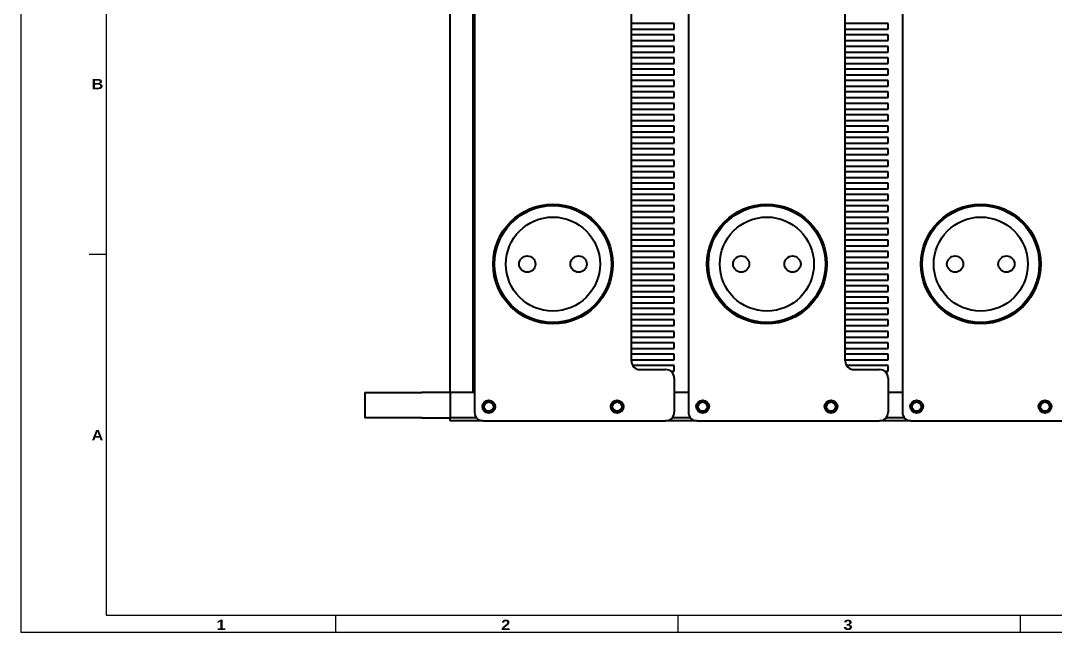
# Model space of a CAD drawing. Header units: millimetres. Extents: x 12 to 1415, y 12 to 997.
# Drawn here: x 11.9 to 374.7, y 11.9 to 226.5 of the extents above; entities that cross this region are included whole.
import ezdxf

# ---------------------------------------------------------------- set-up
doc = ezdxf.new("R2010")
doc.units = ezdxf.units.MM
doc.header["$LTSCALE"] = 1.2
doc.layers.get('0').update_dxf_attribs({"lineweight": 25})
for name, color, linetype, lineweight in [('Default', 7, 'Continuous', 25), ('가시적인 것(ISO)', 7, 'Continuous', 40), ('가시적인 좁은 것(ISO)', 7, 'Continuous', 35)]:
    doc.layers.add(name, color=color, linetype=linetype, lineweight=lineweight)
doc.styles.get("Standard").update_dxf_attribs({"font": 'txt.shx'})

# ---------------------------------------------------------------- blocks, each defined once
blk = doc.blocks.new('경계 A0_테크윈승압기_도면경계')
at = {"layer": 'Default', "color": 7, "linetype": 'Continuous'}
for p, q in [((9.95, 830.9), (9.95, 9.9)), ((34.95, 825.9), (34.95, 14.9)), ((34.95, 120.4), (29.95, 120.4)), ((34.95, 14.9), (1173.95, 14.9)), ((101.95, 14.9), (101.95, 9.9)), ((201.95, 14.9), (201.95, 9.9)), ((301.95, 14.9), (301.95, 9.9)), ((9.95, 9.9), (1178.95, 9.9))]:
    blk.add_line(p, q, dxfattribs=at)
at = {"layer": 'Default', "color": 7, "char_height": 3, "attachment_point": 1, "line_spacing_factor": 0.498}
for s, insert in [('\\f돋움체|b0|i0;\\H3.0000;{\\fArial Black|b0|i0;\\H3.0000;\\fArial Black|b0|i0;\\H3.0000;\\fArial Black|b0|i0;\\H3.0000;B}', (30.65, 171.7)), ('\\f돋움체|b0|i0;\\H3.0000;{\\fArial Black|b0|i0;\\H3.0000;\\fArial Black|b0|i0;\\H3.0000;\\fArial Black|b0|i0;\\H3.0000;A}', (30.65, 69.02)), ('\\f돋움체|b0|i0;\\H3.0000;{\\fArial Black|b0|i0;\\H3.0000;\\fArial Black|b0|i0;\\H3.0000;\\fArial Black|b0|i0;\\H3.0000;1}', (67.17, 13.58)), ('\\f돋움체|b0|i0;\\H3.0000;{\\fArial Black|b0|i0;\\H3.0000;\\fArial Black|b0|i0;\\H3.0000;\\fArial Black|b0|i0;\\H3.0000;2}', (150.34, 13.59)), ('\\f돋움체|b0|i0;\\H3.0000;{\\fArial Black|b0|i0;\\H3.0000;\\fArial Black|b0|i0;\\H3.0000;\\fArial Black|b0|i0;\\H3.0000;3}', (250.34, 13.59))]:
    blk.add_mtext(s, dxfattribs=dict(at, insert=insert))

msp = doc.modelspace()

# ---------------------------------------------------------------- linework, layer by layer
at = {"layer": '가시적인 것(ISO)'}
for p, q in [((171.06, 487.88), (171.06, 89.08)), ((246.06, 487.88), (246.06, 89.08)), ((321.06, 487.88), (321.06, 89.08)), ((162.56, 96.08), (162.56, 481.88)), ((170.56, 96.08), (170.56, 481.88)), ((226.06, 107.08), (226.06, 464.88)), ((301.06, 107.08), (301.06, 464.88)), ((241.06, 225.48), (226.06, 225.48)), ((241.06, 223.48), (241.06, 225.48)), ((316.06, 225.48), (301.06, 225.48)), ((316.06, 223.48), (316.06, 225.48)), ((226.06, 223.48), (241.06, 223.48)), ((241.06, 221.48), (226.06, 221.48)), ((241.06, 219.48), (241.06, 221.48)), ((301.06, 223.48), (316.06, 223.48)), ((316.06, 221.48), (301.06, 221.48)), ((316.06, 219.48), (316.06, 221.48)), ((226.06, 219.48), (241.06, 219.48)), ((301.06, 219.48), (316.06, 219.48)), ((241.06, 217.48), (226.06, 217.48)), ((226.06, 215.48), (241.06, 215.48)), ((241.06, 215.48), (241.06, 217.48)), ((316.06, 217.48), (301.06, 217.48)), ((301.06, 215.48), (316.06, 215.48)), ((316.06, 215.48), (316.06, 217.48)), ((241.06, 213.48), (226.06, 213.48)), ((226.06, 211.48), (241.06, 211.48)), ((241.06, 211.48), (241.06, 213.48)), ((316.06, 213.48), (301.06, 213.48)), ((301.06, 211.48), (316.06, 211.48)), ((316.06, 211.48), (316.06, 213.48)), ((241.06, 209.48), (226.06, 209.48)), ((226.06, 207.48), (241.06, 207.48)), ((241.06, 207.48), (241.06, 209.48)), ((316.06, 209.48), (301.06, 209.48)), ((301.06, 207.48), (316.06, 207.48)), ((316.06, 207.48), (316.06, 209.48)), ((241.06, 205.48), (226.06, 205.48)), ((226.06, 203.48), (241.06, 203.48)), ((241.06, 203.48), (241.06, 205.48)), ((316.06, 205.48), (301.06, 205.48)), ((301.06, 203.48), (316.06, 203.48)), ((316.06, 203.48), (316.06, 205.48)), ((241.06, 201.48), (226.06, 201.48)), ((241.06, 199.48), (241.06, 201.48)), ((316.06, 201.48), (301.06, 201.48)), ((316.06, 199.48), (316.06, 201.48)), ((226.06, 199.48), (241.06, 199.48)), ((241.06, 197.48), (226.06, 197.48)), ((241.06, 195.48), (241.06, 197.48)), ((301.06, 199.48), (316.06, 199.48)), ((316.06, 197.48), (301.06, 197.48)), ((316.06, 195.48), (316.06, 197.48)), ((226.06, 195.48), (241.06, 195.48)), ((241.06, 193.48), (226.06, 193.48)), ((241.06, 191.48), (241.06, 193.48)), ((301.06, 195.48), (316.06, 195.48)), ((316.06, 193.48), (301.06, 193.48)), ((316.06, 191.48), (316.06, 193.48)), ((226.06, 191.48), (241.06, 191.48)), ((241.06, 189.48), (226.06, 189.48)), ((241.06, 187.48), (241.06, 189.48)), ((301.06, 191.48), (316.06, 191.48)), ((316.06, 189.48), (301.06, 189.48)), ((316.06, 187.48), (316.06, 189.48)), ((226.06, 187.48), (241.06, 187.48)), ((241.06, 185.48), (226.06, 185.48)), ((241.06, 183.48), (241.06, 185.48)), ((301.06, 187.48), (316.06, 187.48)), ((316.06, 185.48), (301.06, 185.48)), ((316.06, 183.48), (316.06, 185.48)), ((226.06, 183.48), (241.06, 183.48)), ((241.06, 181.48), (226.06, 181.48)), ((241.06, 179.48), (241.06, 181.48)), ((301.06, 183.48), (316.06, 183.48)), ((316.06, 181.48), (301.06, 181.48)), ((316.06, 179.48), (316.06, 181.48)), ((226.06, 179.48), (241.06, 179.48)), ((301.06, 179.48), (316.06, 179.48)), ((241.06, 177.48), (226.06, 177.48)), ((226.06, 175.48), (241.06, 175.48)), ((241.06, 175.48), (241.06, 177.48)), ((316.06, 177.48), (301.06, 177.48)), ((301.06, 175.48), (316.06, 175.48)), ((316.06, 175.48), (316.06, 177.48)), ((241.06, 173.48), (226.06, 173.48)), ((226.06, 171.48), (241.06, 171.48)), ((241.06, 171.48), (241.06, 173.48)), ((316.06, 173.48), (301.06, 173.48)), ((301.06, 171.48), (316.06, 171.48)), ((316.06, 171.48), (316.06, 173.48)), ((241.06, 169.48), (226.06, 169.48)), ((226.06, 167.48), (241.06, 167.48)), ((241.06, 167.48), (241.06, 169.48)), ((316.06, 169.48), (301.06, 169.48)), ((301.06, 167.48), (316.06, 167.48)), ((316.06, 167.48), (316.06, 169.48)), ((241.06, 165.48), (226.06, 165.48)), ((226.06, 163.48), (241.06, 163.48)), ((241.06, 163.48), (241.06, 165.48)), ((316.06, 165.48), (301.06, 165.48)), ((301.06, 163.48), (316.06, 163.48)), ((316.06, 163.48), (316.06, 165.48)), ((241.06, 161.48), (226.06, 161.48)), ((241.06, 159.48), (241.06, 161.48)), ((316.06, 161.48), (301.06, 161.48)), ((316.06, 159.48), (316.06, 161.48)), ((226.06, 159.48), (241.06, 159.48)), ((241.06, 157.48), (226.06, 157.48)), ((241.06, 155.48), (241.06, 157.48)), ((301.06, 159.48), (316.06, 159.48)), ((316.06, 157.48), (301.06, 157.48)), ((316.06, 155.48), (316.06, 157.48)), ((226.06, 155.48), (241.06, 155.48)), ((241.06, 153.48), (226.06, 153.48)), ((241.06, 151.48), (241.06, 153.48)), ((301.06, 155.48), (316.06, 155.48)), ((316.06, 153.48), (301.06, 153.48)), ((316.06, 151.48), (316.06, 153.48)), ((226.06, 151.48), (241.06, 151.48)), ((241.06, 149.48), (226.06, 149.48)), ((241.06, 147.48), (241.06, 149.48)), ((301.06, 151.48), (316.06, 151.48)), ((316.06, 149.48), (301.06, 149.48)), ((316.06, 147.48), (316.06, 149.48)), ((226.06, 147.48), (241.06, 147.48)), ((241.06, 145.48), (226.06, 145.48)), ((241.06, 143.48), (241.06, 145.48)), ((301.06, 147.48), (316.06, 147.48)), ((316.06, 145.48), (301.06, 145.48)), ((316.06, 143.48), (316.06, 145.48)), ((226.06, 143.48), (241.06, 143.48)), ((241.06, 141.48), (226.06, 141.48)), ((241.06, 139.48), (241.06, 141.48)), ((301.06, 143.48), (316.06, 143.48)), ((316.06, 141.48), (301.06, 141.48)), ((316.06, 139.48), (316.06, 141.48)), ((226.06, 139.48), (241.06, 139.48)), ((301.06, 139.48), (316.06, 139.48)), ((241.06, 137.48), (226.06, 137.48)), ((226.06, 135.48), (241.06, 135.48)), ((241.06, 135.48), (241.06, 137.48)), ((316.06, 137.48), (301.06, 137.48)), ((301.06, 135.48), (316.06, 135.48)), ((316.06, 135.48), (316.06, 137.48)), ((241.06, 133.48), (226.06, 133.48)), ((226.06, 131.48), (241.06, 131.48)), ((241.06, 131.48), (241.06, 133.48)), ((316.06, 133.48), (301.06, 133.48)), ((301.06, 131.48), (316.06, 131.48)), ((316.06, 131.48), (316.06, 133.48)), ((241.06, 129.48), (226.06, 129.48)), ((226.06, 127.48), (241.06, 127.48)), ((241.06, 127.48), (241.06, 129.48)), ((316.06, 129.48), (301.06, 129.48)), ((301.06, 127.48), (316.06, 127.48)), ((316.06, 127.48), (316.06, 129.48)), ((241.06, 125.48), (226.06, 125.48)), ((226.06, 123.48), (241.06, 123.48)), ((241.06, 123.48), (241.06, 125.48)), ((316.06, 125.48), (301.06, 125.48)), ((301.06, 123.48), (316.06, 123.48)), ((316.06, 123.48), (316.06, 125.48)), ((241.06, 121.48), (226.06, 121.48)), ((241.06, 119.48), (241.06, 121.48)), ((316.06, 121.48), (301.06, 121.48)), ((316.06, 119.48), (316.06, 121.48)), ((226.06, 119.48), (241.06, 119.48)), ((241.06, 117.48), (226.06, 117.48)), ((241.06, 115.48), (241.06, 117.48)), ((301.06, 119.48), (316.06, 119.48)), ((316.06, 117.48), (301.06, 117.48)), ((316.06, 115.48), (316.06, 117.48)), ((226.06, 115.48), (241.06, 115.48)), ((241.06, 113.48), (226.06, 113.48)), ((241.06, 111.48), (241.06, 113.48)), ((301.06, 115.48), (316.06, 115.48)), ((316.06, 113.48), (301.06, 113.48)), ((316.06, 111.48), (316.06, 113.48)), ((226.06, 111.48), (241.06, 111.48)), ((241.06, 109.48), (226.06, 109.48)), ((241.06, 107.48), (241.06, 109.48)), ((301.06, 111.48), (316.06, 111.48)), ((316.06, 109.48), (301.06, 109.48)), ((316.06, 107.48), (316.06, 109.48)), ((226.06, 107.48), (241.06, 107.48)), ((241.06, 105.48), (226.53, 105.48)), ((241.06, 103.48), (241.06, 105.48)), ((301.06, 107.48), (316.06, 107.48)), ((316.06, 105.48), (301.53, 105.48)), ((316.06, 103.48), (316.06, 105.48)), ((229.06, 104.08), (238.06, 104.08)), ((239.86, 103.48), (241.06, 103.48)), ((304.06, 104.08), (313.06, 104.08)), ((314.86, 103.48), (316.06, 103.48)), ((241.06, 101.08), (241.06, 89.08)), ((316.06, 101.08), (316.06, 89.08)), ((132.56, 96.08), (142.56, 96.08)), ((132.56, 96.08), (132.56, 87.08)), ((142.56, 96.08), (152.56, 96.08)), ((162.56, 96.08), (152.56, 96.08)), ((170.56, 96.08), (162.56, 96.08)), ((162.56, 96.08), (162.56, 87.08)), ((171.06, 96.08), (162.56, 96.08)), ((246.06, 96.08), (241.06, 96.08)), ((321.06, 96.08), (316.06, 96.08)), ((142.56, 87.08), (132.56, 87.08)), ((152.56, 87.08), (142.56, 87.08)), ((152.56, 87.08), (162.56, 87.08)), ((162.56, 86.08), (162.56, 87.08)), ((171.83, 87.08), (162.56, 87.08)), ((246.83, 87.08), (240.3, 87.08)), ((321.83, 87.08), (315.3, 87.08)), ((174.06, 86.08), (162.56, 86.08)), ((174.06, 86.08), (238.06, 86.08)), ((249.06, 86.08), (238.06, 86.08)), ((249.06, 86.08), (313.06, 86.08)), ((324.06, 86.08), (313.06, 86.08)), ((324.06, 86.08), (388.06, 86.08))]:
    msp.add_line(p, q, dxfattribs=at)
for centre, radius in [((198.56, 141.08), 21), ((198.56, 141.08), 20.5), ((273.56, 141.08), 21), ((273.56, 141.08), 20.5), ((348.56, 141.08), 21), ((348.56, 141.08), 20.5), ((198.56, 141.08), 16.5), ((273.56, 141.08), 16.5), ((348.56, 141.08), 16.5), ((189.56, 141.08), 2.85), ((207.56, 141.08), 2.85), ((264.56, 141.08), 2.85), ((282.56, 141.08), 2.85), ((339.56, 141.08), 2.85), ((357.56, 141.08), 2.85), ((176.06, 91.08), 2.25), ((176.06, 91.08), 1.62), ((221.06, 91.08), 2.25), ((221.06, 91.08), 1.62), ((251.06, 91.08), 2.25), ((251.06, 91.08), 1.62), ((296.06, 91.08), 2.25), ((296.06, 91.08), 1.62), ((326.06, 91.08), 2.25), ((326.06, 91.08), 1.62), ((371.06, 91.08), 2.25), ((371.06, 91.08), 1.62)]:
    msp.add_circle(centre, radius, dxfattribs=at)
for centre, start, end in [((229.06, 107.08), 180, 270), ((304.06, 107.08), 180, 270), ((238.06, 101.08), 0, 90), ((313.06, 101.08), 0, 90), ((174.06, 89.08), 180, 270), ((238.06, 89.08), 270, 0), ((249.06, 89.08), 180, 270), ((313.06, 89.08), 270, 0), ((324.06, 89.08), 180, 270)]:
    msp.add_arc(centre, 3, start, end, dxfattribs=at)
at = {"layer": '가시적인 좁은 것(ISO)'}
for centre in [(176.06, 91.08), (221.06, 91.08), (251.06, 91.08), (296.06, 91.08), (326.06, 91.08), (371.06, 91.08)]:
    msp.add_arc(centre, 2, 100, 10, dxfattribs=at)

# ---------------------------------------------------------------- block references
at = {"xscale": 1.2, "yscale": 1.2, "zscale": 1.2}
msp.add_blockref('경계 A0_테크윈승압기_도면경계', (0, 0), dxfattribs=at)

doc.saveas('drawing.dxf')
